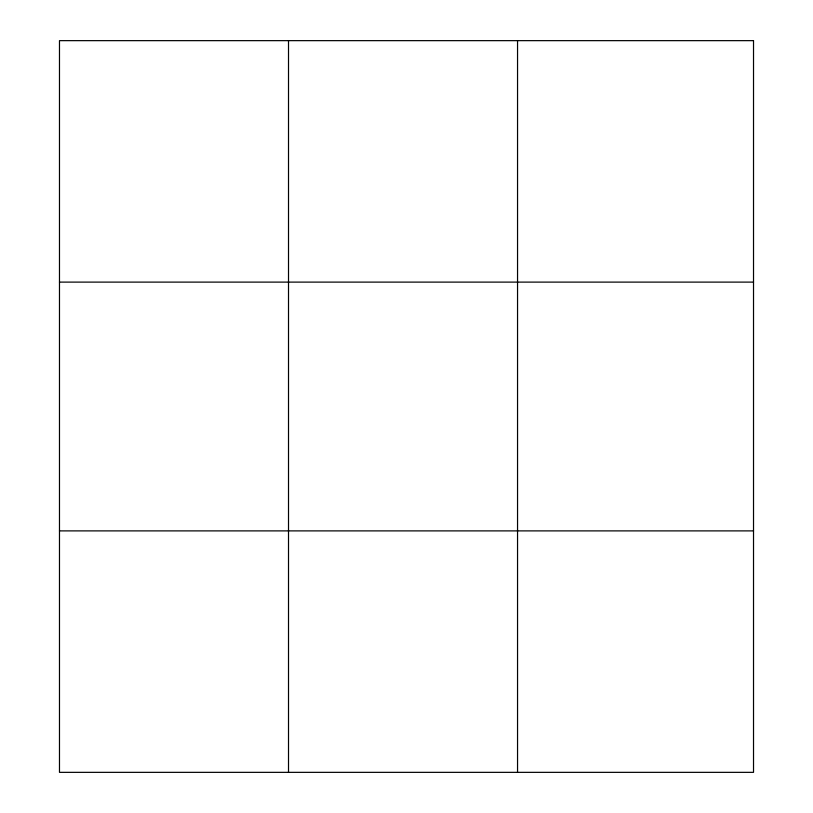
<?xml version="1.0" encoding="UTF-8"?>
<svg xmlns="http://www.w3.org/2000/svg" width="813" height="813" viewBox="0 0 813 813"><rect width="100%" height="100%" fill="white"/><g stroke="black" fill="none" stroke-linecap="round" stroke-linejoin="round"><path stroke-width="1.22" d="M288.513 40.65L288.513 772.35M517.546 40.65L517.546 772.35M59.481 282.111L753.519 282.111M59.481 530.889L753.519 530.889M753.519 40.65L753.519 772.35L59.481 772.35L59.481 40.65L753.519 40.65"/></g></svg>
